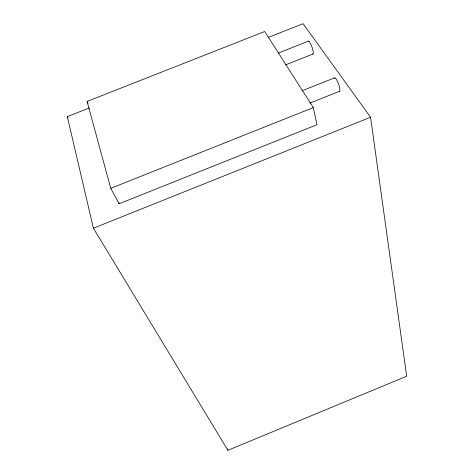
<?xml version="1.0" encoding="UTF-8"?>
<svg xmlns="http://www.w3.org/2000/svg" width="474" height="474" viewBox="0 0 474 474"><rect width="100%" height="100%" fill="white"/><g stroke="black" fill="none" stroke-linecap="round" stroke-linejoin="round"><path stroke-width="0.71" d="M89.319 107.959L67.326 116.634L93.396 228.195L227.911 450.3L406.674 376.226L370.561 117.25L303.117 23.7L268.059 37.517M119.122 203.761L316.97 124.703L313.308 107.592L264.705 31.509L87.092 101.442L110.738 188.338L119.122 203.761L118.725 202.333M93.396 228.195L370.561 117.25M301.92 90.83L334.472 77.89M309.86 103.113L339.651 91.245M110.738 188.338L313.308 107.592M278.321 53.076L308.598 41.114M285.514 64.902L312.876 54.072M67.326 116.634L68.037 117.925M87.092 101.442L88.069 103.356M227.461 448.89L227.911 450.3M334.265 78.477A7.211 1.564 70.3 0 1 338.24 83.211A7.211 1.564 70.3 0 1 339.254 91.346M308.296 41.327A6.843 1.357 70.8 0 1 312.206 47.673A6.843 1.357 70.8 0 1 312.419 53.817"/></g></svg>
